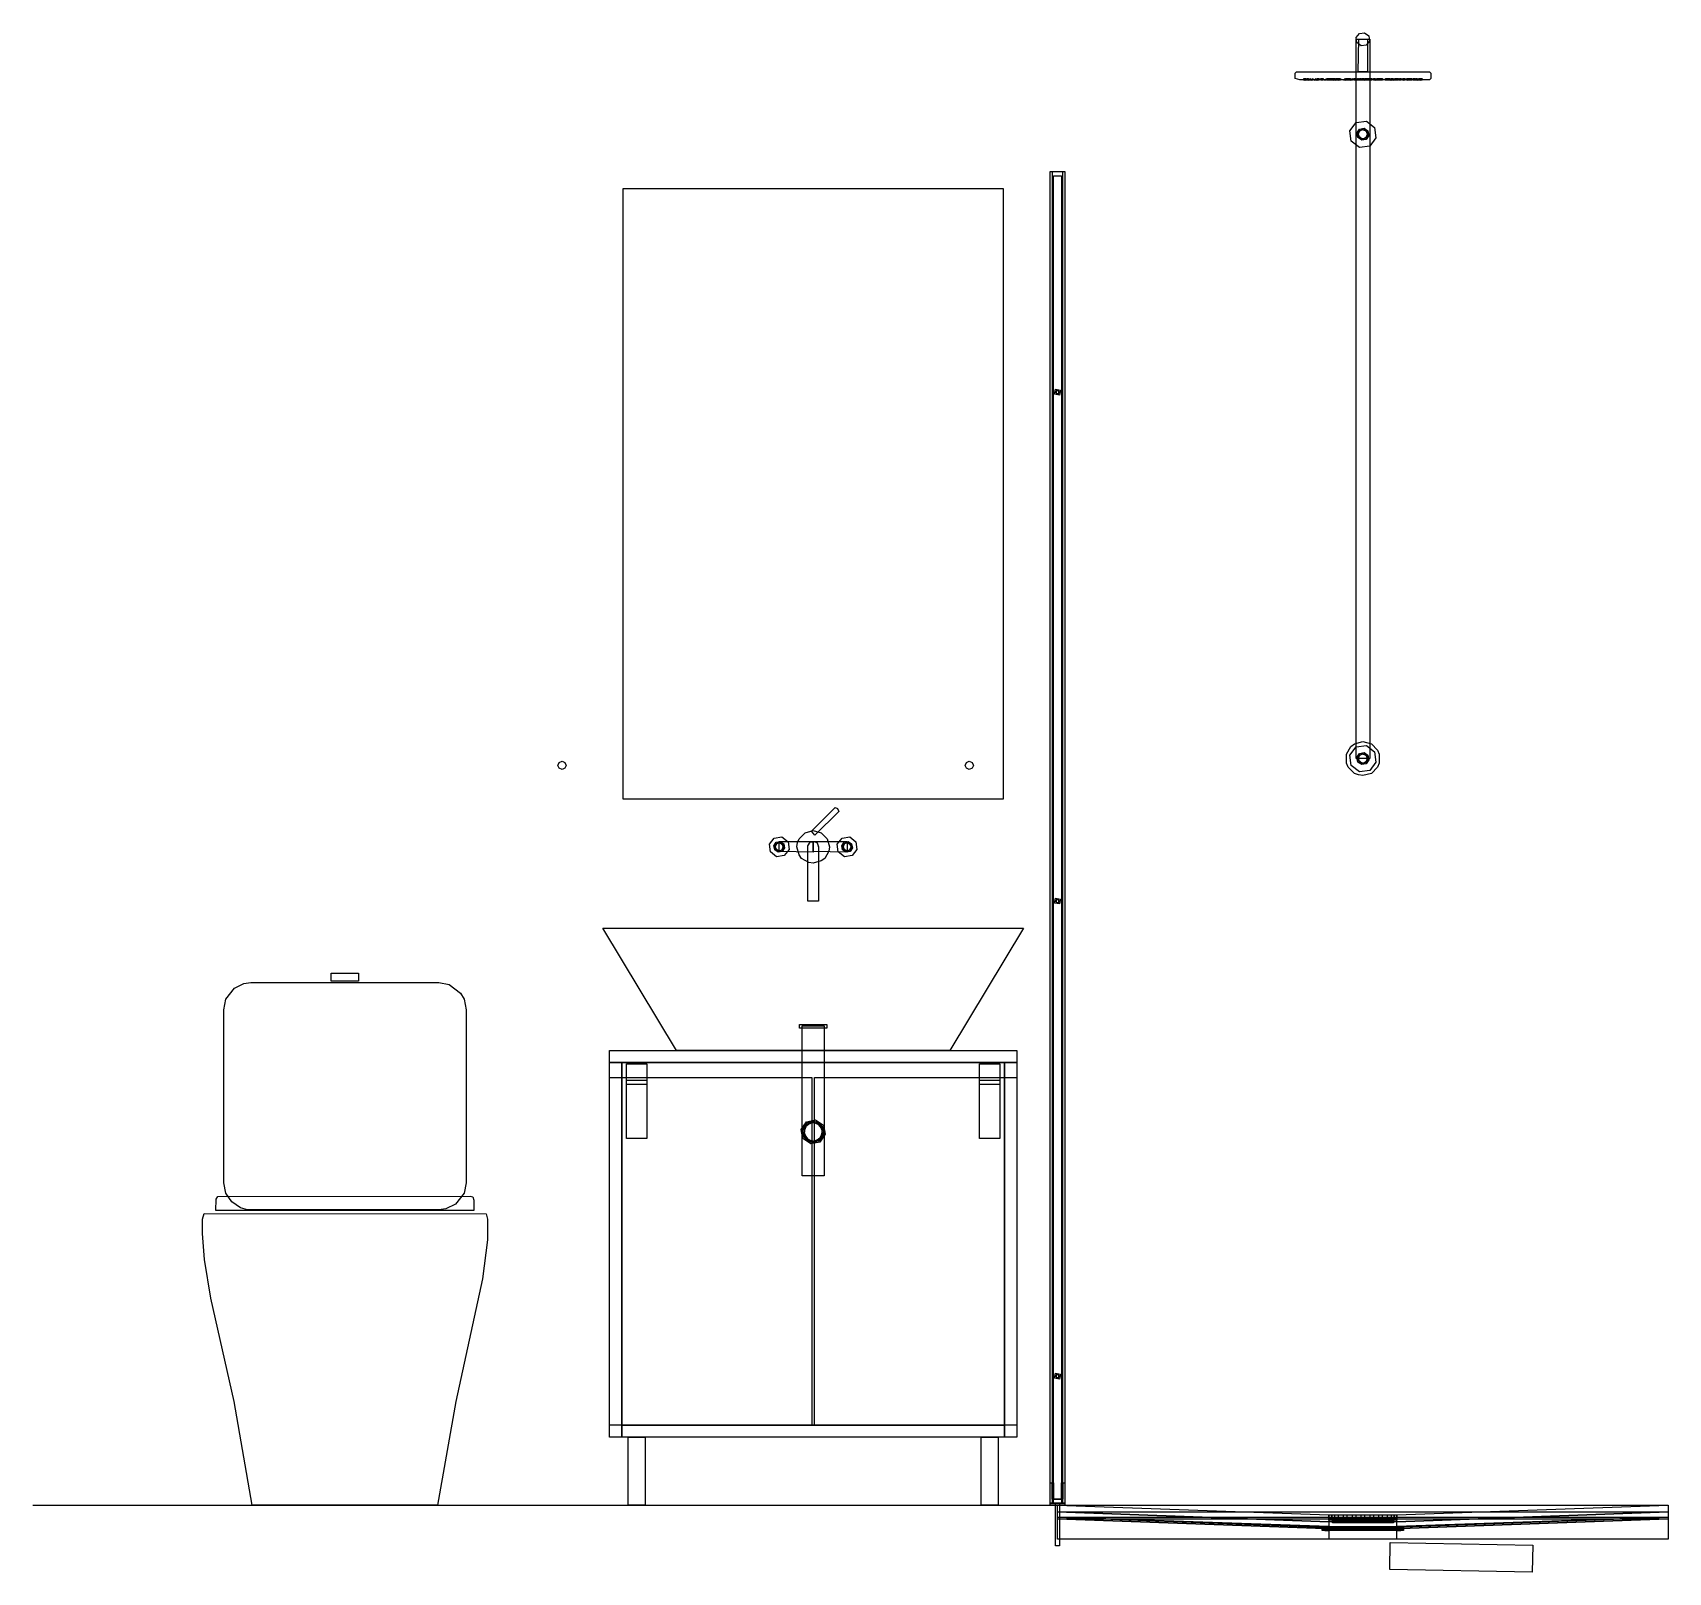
# Model space of a CAD drawing. Header units: metres. Extents: x 738 to 942, y -12 to 4.
# Drawn here: x 779.39 to 781.8, y 0.111 to 2.38 of the extents above; entities that cross this region are included whole.
import ezdxf

# ---------------------------------------------------------------- set-up
doc = ezdxf.new("R2010")
doc.units = ezdxf.units.M
doc.layers.add('VISTA', color=8, linetype='Continuous')

msp = doc.modelspace()

# ---------------------------------------------------------------- linework, layer by layer
at = {"layer": 'VISTA'}
msp.add_line((779.39, 0.21), (781.8, 0.21), dxfattribs=at)
for points in [[(781.36, 2.37), (781.36, 1.31), (781.34, 1.31), (781.34, 2.37), (781.36, 2.37)], [(781.3587, 2.375), (781.3597, 2.3674), (781.355, 2.3613), (781.3474, 2.3603), (781.3413, 2.365), (781.3403, 2.3726), (781.345, 2.3787), (781.3526, 2.3797), (781.3587, 2.375)], [(781.357, 2.37), (781.357, 2.322), (781.343, 2.322), (781.3439, 2.37), (781.357, 2.37)], [(781.25, 2.312), (781.25, 2.32), (781.252, 2.322), (781.448, 2.322), (781.45, 2.32), (781.45, 2.312), (781.448, 2.31), (781.2572, 2.31), (781.25, 2.312)], [(781.2654, 2.312), (781.2654, 2.3099), (781.2627, 2.3099), (781.2629, 2.312), (781.2654, 2.312)], [(781.2662, 2.312), (781.2662, 2.3099), (781.2635, 2.3099), (781.2662, 2.312)], [(781.2677, 2.312), (781.2677, 2.3099), (781.265, 2.3099), (781.2677, 2.312)], [(781.2698, 2.312), (781.2698, 2.3099), (781.267, 2.3099), (781.2672, 2.312), (781.2698, 2.312)], [(781.2728, 2.312), (781.2728, 2.3099), (781.27, 2.3099), (781.2728, 2.312)], [(781.2762, 2.312), (781.2762, 2.3099), (781.2735, 2.3099), (781.2762, 2.312)], [(781.2805, 2.312), (781.2805, 2.3099), (781.2778, 2.3099), (781.2805, 2.312)], [(781.2834, 2.312), (781.2834, 2.3099), (781.2806, 2.3099), (781.2834, 2.312)], [(781.2852, 2.312), (781.2852, 2.3099), (781.2824, 2.3099), (781.2825, 2.312), (781.2852, 2.312)], [(781.2852, 2.312), (781.2852, 2.3099), (781.2825, 2.3099), (781.2826, 2.312), (781.2852, 2.312)], [(781.2855, 2.312), (781.2855, 2.3099), (781.2827, 2.3099), (781.2855, 2.312)], [(781.2906, 2.312), (781.2906, 2.3099), (781.2879, 2.3099), (781.2881, 2.312), (781.2906, 2.312)], [(781.2909, 2.312), (781.2909, 2.3099), (781.2882, 2.3099), (781.2883, 2.312), (781.2909, 2.312)], [(781.2914, 2.312), (781.2914, 2.3099), (781.2886, 2.3099), (781.2888, 2.312), (781.2914, 2.312)], [(781.2964, 2.312), (781.2964, 2.3099), (781.2936, 2.3099), (781.2964, 2.312)], [(781.3002, 2.312), (781.3002, 2.3099), (781.2974, 2.3099), (781.2976, 2.312), (781.3002, 2.312)], [(781.3008, 2.312), (781.3008, 2.3099), (781.2981, 2.3099), (781.3008, 2.312)], [(781.3029, 2.312), (781.3029, 2.3099), (781.3001, 2.3099), (781.3003, 2.312), (781.3029, 2.312)], [(781.3054, 2.312), (781.3054, 2.3099), (781.3026, 2.3099), (781.3028, 2.312), (781.3054, 2.312)], [(781.3078, 2.312), (781.3078, 2.3099), (781.305, 2.3099), (781.3052, 2.312), (781.3078, 2.312)], [(781.3086, 2.312), (781.3086, 2.3099), (781.3059, 2.3099), (781.3086, 2.312)], [(781.3094, 2.312), (781.3094, 2.3099), (781.3066, 2.3099), (781.3068, 2.312), (781.3094, 2.312)], [(781.3124, 2.312), (781.3124, 2.3099), (781.3096, 2.3099), (781.3124, 2.312)], [(781.3132, 2.312), (781.3132, 2.3099), (781.3104, 2.3099), (781.3106, 2.312), (781.3132, 2.312)], [(781.3153, 2.312), (781.3153, 2.3099), (781.3126, 2.3099), (781.3128, 2.312), (781.3153, 2.312)], [(781.3167, 2.312), (781.3167, 2.3099), (781.314, 2.3099), (781.3142, 2.312), (781.3167, 2.312)], [(781.317, 2.312), (781.317, 2.3099), (781.3142, 2.3099), (781.317, 2.312)], [(781.324, 2.312), (781.324, 2.3099), (781.3212, 2.3099), (781.324, 2.312)], [(781.3268, 2.312), (781.3268, 2.3099), (781.324, 2.3099), (781.3242, 2.312), (781.3268, 2.312)], [(781.3273, 2.312), (781.3273, 2.3099), (781.3246, 2.3099), (781.3273, 2.312)], [(781.3277, 2.312), (781.3277, 2.3099), (781.3249, 2.3099), (781.3251, 2.312), (781.3277, 2.312)], [(781.3278, 2.312), (781.3278, 2.3099), (781.325, 2.3099), (781.3251, 2.312), (781.3278, 2.312)], [(781.3295, 2.312), (781.3295, 2.3099), (781.3267, 2.3099), (781.3269, 2.312), (781.3295, 2.312)], [(781.3299, 2.312), (781.3299, 2.3099), (781.3271, 2.3099), (781.3273, 2.312), (781.3299, 2.312)], [(781.3318, 2.312), (781.3318, 2.3099), (781.329, 2.3099), (781.3292, 2.312), (781.3318, 2.312)], [(781.3346, 2.312), (781.3346, 2.3099), (781.3319, 2.3099), (781.3346, 2.312)], [(781.3394, 2.312), (781.3394, 2.3099), (781.3366, 2.3099), (781.3368, 2.312), (781.3394, 2.312)], [(781.3403, 2.312), (781.3403, 2.3099), (781.3375, 2.3099), (781.3377, 2.312), (781.3403, 2.312)], [(781.3422, 2.312), (781.3422, 2.3099), (781.3394, 2.3099), (781.3422, 2.312)], [(781.3427, 2.312), (781.3427, 2.3099), (781.34, 2.3099), (781.3427, 2.312)], [(781.3437, 2.312), (781.3437, 2.3099), (781.3409, 2.3099), (781.3437, 2.312)], [(781.3446, 2.312), (781.3446, 2.3099), (781.3419, 2.3099), (781.3446, 2.312)], [(781.3475, 2.312), (781.3475, 2.3099), (781.3447, 2.3099), (781.3449, 2.312), (781.3475, 2.312)], [(781.3479, 2.312), (781.3479, 2.3099), (781.3451, 2.3099), (781.3453, 2.312), (781.3479, 2.312)], [(781.3514, 2.312), (781.3514, 2.3099), (781.3486, 2.3099), (781.3488, 2.312), (781.3514, 2.312)], [(781.3549, 2.312), (781.3549, 2.3099), (781.3521, 2.3099), (781.3549, 2.312)], [(781.3552, 2.312), (781.3552, 2.3099), (781.3525, 2.3099), (781.3526, 2.312), (781.3552, 2.312)], [(781.3582, 2.312), (781.3582, 2.3099), (781.3554, 2.3099), (781.3555, 2.312), (781.3582, 2.312)], [(781.3591, 2.312), (781.3591, 2.3099), (781.3563, 2.3099), (781.3565, 2.312), (781.3591, 2.312)], [(781.36, 2.312), (781.36, 2.3099), (781.3573, 2.3099), (781.3575, 2.312), (781.36, 2.312)], [(781.3606, 2.312), (781.3606, 2.3099), (781.3578, 2.3099), (781.358, 2.312), (781.3606, 2.312)], [(781.3625, 2.312), (781.3625, 2.3099), (781.3597, 2.3099), (781.3599, 2.312), (781.3625, 2.312)], [(781.3634, 2.312), (781.3634, 2.3099), (781.3606, 2.3099), (781.3608, 2.312), (781.3634, 2.312)], [(781.3682, 2.312), (781.3682, 2.3099), (781.3654, 2.3099), (781.3656, 2.312), (781.3682, 2.312)], [(781.371, 2.312), (781.371, 2.3099), (781.3682, 2.3099), (781.371, 2.312)], [(781.3729, 2.312), (781.3729, 2.3099), (781.3701, 2.3099), (781.3703, 2.312), (781.3729, 2.312)], [(781.3733, 2.312), (781.3733, 2.3099), (781.3705, 2.3099), (781.3707, 2.312), (781.3733, 2.312)], [(781.3751, 2.312), (781.3751, 2.3099), (781.3723, 2.3099), (781.3724, 2.312), (781.3751, 2.312)], [(781.375, 2.312), (781.375, 2.3099), (781.3723, 2.3099), (781.375, 2.312)], [(781.3754, 2.312), (781.3754, 2.3099), (781.3727, 2.3099), (781.3729, 2.312), (781.3754, 2.312)], [(781.3759, 2.312), (781.3759, 2.3099), (781.3732, 2.3099), (781.3734, 2.312), (781.3759, 2.312)], [(781.3788, 2.312), (781.3788, 2.3099), (781.376, 2.3099), (781.3762, 2.312), (781.3788, 2.312)], [(781.3858, 2.312), (781.3858, 2.3099), (781.383, 2.3099), (781.3832, 2.312), (781.3858, 2.312)], [(781.386, 2.312), (781.386, 2.3099), (781.3832, 2.3099), (781.3834, 2.312), (781.386, 2.312)], [(781.3874, 2.312), (781.3874, 2.3099), (781.3846, 2.3099), (781.3848, 2.312), (781.3874, 2.312)], [(781.3896, 2.312), (781.3896, 2.3099), (781.3868, 2.3099), (781.387, 2.312), (781.3896, 2.312)], [(781.3904, 2.312), (781.3904, 2.3099), (781.3876, 2.3099), (781.3878, 2.312), (781.3904, 2.312)], [(781.3934, 2.312), (781.3934, 2.3099), (781.3906, 2.3099), (781.3934, 2.312)], [(781.3942, 2.312), (781.3942, 2.3099), (781.3914, 2.3099), (781.3916, 2.312), (781.3942, 2.312)], [(781.395, 2.312), (781.395, 2.3099), (781.3923, 2.3099), (781.395, 2.312)], [(781.3974, 2.312), (781.3974, 2.3099), (781.3946, 2.3099), (781.3974, 2.312)], [(781.3999, 2.312), (781.3999, 2.3099), (781.3971, 2.3099), (781.3973, 2.312), (781.3999, 2.312)], [(781.402, 2.312), (781.402, 2.3099), (781.3992, 2.3099), (781.3994, 2.312), (781.402, 2.312)], [(781.4026, 2.312), (781.4026, 2.3099), (781.3998, 2.3099), (781.4, 2.312), (781.4026, 2.312)], [(781.4064, 2.312), (781.4064, 2.3099), (781.4036, 2.3099), (781.4038, 2.312), (781.4064, 2.312)], [(781.4114, 2.312), (781.4114, 2.3099), (781.4086, 2.3099), (781.4088, 2.312), (781.4114, 2.312)], [(781.4118, 2.312), (781.4118, 2.3099), (781.409, 2.3099), (781.4092, 2.312), (781.4118, 2.312)], [(781.4121, 2.312), (781.4121, 2.3099), (781.4094, 2.3099), (781.4121, 2.312)], [(781.4173, 2.312), (781.4173, 2.3099), (781.4145, 2.3099), (781.4147, 2.312), (781.4173, 2.312)], [(781.4175, 2.312), (781.4175, 2.3099), (781.4148, 2.3099), (781.4175, 2.312)], [(781.4176, 2.312), (781.4176, 2.3099), (781.4149, 2.3099), (781.4176, 2.312)], [(781.4194, 2.312), (781.4194, 2.3099), (781.4166, 2.3099), (781.4168, 2.312), (781.4194, 2.312)], [(781.4222, 2.312), (781.4222, 2.3099), (781.4195, 2.3099), (781.4197, 2.312), (781.4222, 2.312)], [(781.4266, 2.312), (781.4266, 2.3099), (781.4238, 2.3099), (781.424, 2.312), (781.4266, 2.312)], [(781.43, 2.312), (781.43, 2.3099), (781.4272, 2.3099), (781.4274, 2.312), (781.43, 2.312)], [(781.433, 2.312), (781.433, 2.3099), (781.4302, 2.3099), (781.433, 2.312)], [(781.435, 2.312), (781.435, 2.3099), (781.4323, 2.3099), (781.4325, 2.312), (781.435, 2.312)], [(781.4366, 2.312), (781.4366, 2.3099), (781.4338, 2.3099), (781.434, 2.312), (781.4366, 2.312)], [(781.4373, 2.312), (781.4373, 2.3099), (781.4345, 2.3099), (781.4373, 2.312)], [(781.3673, 2.24), (781.3693, 2.2248), (781.36, 2.2127), (781.3448, 2.2107), (781.3327, 2.22), (781.3307, 2.2352), (781.34, 2.2473), (781.3552, 2.2493), (781.3673, 2.24)], [(781.3412, 2.2318), (781.345, 2.2375), (781.3518, 2.2388), (781.3575, 2.235), (781.3588, 2.2282), (781.355, 2.2225), (781.3482, 2.2212), (781.3425, 2.225), (781.3412, 2.2318)], [(781.343, 2.23), (781.3451, 2.225), (781.35, 2.223), (781.355, 2.225), (781.357, 2.23), (781.355, 2.2349), (781.35, 2.237), (781.3451, 2.2349), (781.343, 2.23)], [(781.3442, 2.2339), (781.3486, 2.2369), (781.3539, 2.2358), (781.3569, 2.2314), (781.3558, 2.2261), (781.3514, 2.2231), (781.3461, 2.2242), (781.3431, 2.2286), (781.3442, 2.2339)], [(781.3561, 2.2335), (781.3568, 2.2282), (781.3535, 2.2239), (781.3482, 2.2232), (781.3439, 2.2265), (781.3432, 2.2318), (781.3465, 2.2361), (781.3518, 2.2368), (781.3561, 2.2335)], [(780.892, 2.175), (780.892, 0.213), (780.889, 0.213), (780.889, 2.175), (780.892, 2.175)], [(780.911, 2.175), (780.911, 0.213), (780.889, 0.213), (780.889, 2.175), (780.911, 2.175)], [(780.906, 2.169), (780.906, 0.219), (780.894, 0.219), (780.894, 2.169), (780.906, 2.169)], [(780.911, 2.175), (780.911, 0.213), (780.908, 0.213), (780.908, 2.175), (780.911, 2.175)], [(780.26, 2.15), (780.82, 2.15), (780.82, 1.25), (780.26, 1.25), (780.26, 2.15)], [(780.8972, 1.8542), (780.9042, 1.8528), (780.9028, 1.8458), (780.8958, 1.8472), (780.8972, 1.8542)], [(780.9029, 1.8492), (780.8992, 1.8471), (780.8971, 1.8508), (780.9008, 1.8529), (780.9029, 1.8492)], [(780.8979, 1.8479), (780.9021, 1.8479), (780.9021, 1.8521), (780.8979, 1.8521), (780.8979, 1.8479)], [(781.3625, 1.3317), (781.3717, 1.3225), (781.3741, 1.3165), (781.3741, 1.3035), (781.3717, 1.2975), (781.3625, 1.2883), (781.35, 1.285), (781.3435, 1.2859), (781.3375, 1.2883), (781.3284, 1.2975), (781.3259, 1.3035), (781.3259, 1.3165), (781.3323, 1.3277), (781.3375, 1.3317), (781.35, 1.335), (781.3625, 1.3317)], [(781.3673, 1.32), (781.3693, 1.3048), (781.36, 1.2927), (781.3448, 1.2907), (781.3327, 1.3), (781.3307, 1.3152), (781.34, 1.3273), (781.3552, 1.3293), (781.3673, 1.32)], [(780.1742, 1.3042), (780.176, 1.3), (780.1742, 1.2958), (780.17, 1.294), (780.1658, 1.2958), (780.164, 1.3), (780.1658, 1.3042), (780.17, 1.306), (780.1742, 1.3042)], [(780.7742, 1.3042), (780.776, 1.3), (780.7742, 1.2958), (780.77, 1.294), (780.7658, 1.2958), (780.764, 1.3), (780.7658, 1.3042), (780.77, 1.306), (780.7742, 1.3042)], [(781.3412, 1.3118), (781.345, 1.3175), (781.3518, 1.3188), (781.3575, 1.315), (781.3588, 1.3082), (781.355, 1.3025), (781.3482, 1.3012), (781.3425, 1.305), (781.3412, 1.3118)], [(781.343, 1.31), (781.3451, 1.3051), (781.35, 1.303), (781.355, 1.3051), (781.357, 1.31), (781.355, 1.315), (781.35, 1.317), (781.3451, 1.315), (781.343, 1.31)], [(781.3442, 1.3139), (781.3486, 1.3169), (781.3539, 1.3158), (781.3569, 1.3114), (781.3558, 1.3061), (781.3514, 1.3031), (781.3461, 1.3042), (781.3431, 1.3086), (781.3442, 1.3139)], [(781.3561, 1.3135), (781.3568, 1.3082), (781.3535, 1.3039), (781.3482, 1.3032), (781.3439, 1.3065), (781.3432, 1.3118), (781.3465, 1.3161), (781.3518, 1.3168), (781.3561, 1.3135)], [(780.5373, 1.2029), (780.5723, 1.2379), (780.5756, 1.2365), (780.5777, 1.2321), (780.5423, 1.197), (780.5373, 1.2029)], [(780.503, 1.1875), (780.5045, 1.1761), (780.4975, 1.167), (780.4861, 1.1655), (780.477, 1.1725), (780.4755, 1.1839), (780.4825, 1.193), (780.4939, 1.1945), (780.503, 1.1875)], [(780.4822, 1.1816), (780.4856, 1.1867), (780.4916, 1.1878), (780.4967, 1.1844), (780.4978, 1.1784), (780.4944, 1.1733), (780.4884, 1.1722), (780.4833, 1.1756), (780.4822, 1.1816)], [(780.484, 1.18), (780.4858, 1.1758), (780.49, 1.174), (780.4942, 1.1758), (780.496, 1.18), (780.4942, 1.1842), (780.49, 1.186), (780.4858, 1.1842), (780.484, 1.18)], [(780.4952, 1.183), (780.4958, 1.1784), (780.493, 1.1748), (780.4884, 1.1742), (780.4848, 1.177), (780.4842, 1.1816), (780.487, 1.1852), (780.4916, 1.1858), (780.4952, 1.183)], [(780.49, 1.188), (780.54, 1.188), (780.54, 1.172), (780.49, 1.1731), (780.49, 1.188)], [(780.552, 1.2008), (780.5608, 1.192), (780.564, 1.18), (780.5632, 1.1738), (780.557, 1.163), (780.552, 1.1592), (780.54, 1.156), (780.5338, 1.1568), (780.523, 1.163), (780.5192, 1.168), (780.516, 1.18), (780.5168, 1.1862), (780.5192, 1.192), (780.528, 1.2008), (780.54, 1.204), (780.552, 1.2008)], [(780.5322, 1.1816), (780.5356, 1.1867), (780.5416, 1.1878), (780.5457, 1.1857), (780.548, 1.18), (780.548, 1.1), (780.532, 1.1), (780.5322, 1.1816)], [(780.54, 1.188), (780.59, 1.188), (780.59, 1.172), (780.54, 1.1731), (780.54, 1.188)], [(780.603, 1.1875), (780.6045, 1.1761), (780.5975, 1.167), (780.5861, 1.1655), (780.577, 1.1725), (780.5755, 1.1839), (780.5825, 1.193), (780.5939, 1.1945), (780.603, 1.1875)], [(780.5822, 1.1816), (780.5856, 1.1867), (780.5916, 1.1878), (780.5967, 1.1844), (780.5978, 1.1784), (780.5944, 1.1733), (780.5884, 1.1722), (780.5833, 1.1756), (780.5822, 1.1816)], [(780.584, 1.18), (780.5858, 1.1758), (780.59, 1.174), (780.5942, 1.1758), (780.596, 1.18), (780.5942, 1.1842), (780.59, 1.186), (780.5858, 1.1842), (780.584, 1.18)], [(780.5952, 1.183), (780.5958, 1.1784), (780.593, 1.1748), (780.5884, 1.1742), (780.5848, 1.177), (780.5842, 1.1816), (780.587, 1.1852), (780.5916, 1.1858), (780.5952, 1.183)], [(780.546, 1.1801), (780.546, 1.1801), (780.546, 1.1801), (780.546, 1.1801)], [(780.8972, 1.1042), (780.9042, 1.1028), (780.9028, 1.0958), (780.8958, 1.0972), (780.8972, 1.1042)], [(780.9029, 1.0992), (780.8992, 1.0971), (780.8971, 1.1008), (780.9008, 1.1029), (780.9029, 1.0992)], [(780.8979, 1.0979), (780.9021, 1.0979), (780.9021, 1.1021), (780.8979, 1.1021), (780.8979, 1.0979)], [(780.2734, 1.06), (780.85, 1.06), (780.7415, 0.88), (780.3385, 0.88), (780.23, 1.06), (780.2734, 1.06)], [(779.87, 0.994), (779.87, 0.982), (779.83, 0.982), (779.83, 0.994), (779.87, 0.994)], [(779.6715, 0.94), (779.6745, 0.9553), (779.6872, 0.9717), (779.7011, 0.9786), (779.7115, 0.98), (779.9885, 0.98), (780.0038, 0.977), (780.0202, 0.9644), (780.0255, 0.9553), (780.0285, 0.94), (780.0285, 0.685), (780.0255, 0.6697), (780.0128, 0.6533), (779.9989, 0.6464), (779.9885, 0.645), (779.7063, 0.6453), (779.6962, 0.648), (779.6832, 0.6567), (779.6745, 0.6697), (779.6715, 0.685), (779.6715, 0.94)], [(780.56, 0.918), (780.56, 0.913), (780.52, 0.913), (780.52, 0.918), (780.56, 0.918)], [(780.556, 0.916), (780.556, 0.695), (780.524, 0.695), (780.524, 0.916), (780.556, 0.916)], [(780.84, 0.88), (780.84, 0.862), (780.24, 0.862), (780.24, 0.88), (780.84, 0.88)], [(780.258, 0.862), (780.258, 0.31), (780.24, 0.31), (780.24, 0.862), (780.258, 0.862)], [(780.258, 0.328), (780.258, 0.862), (780.822, 0.862), (780.822, 0.328), (780.258, 0.328)], [(780.295, 0.86), (780.295, 0.75), (780.265, 0.75), (780.265, 0.86), (780.295, 0.86)], [(780.815, 0.86), (780.815, 0.75), (780.785, 0.75), (780.785, 0.86), (780.815, 0.86)], [(780.84, 0.862), (780.84, 0.31), (780.822, 0.31), (780.822, 0.862), (780.84, 0.862)], [(780.538, 0.84), (780.538, 0.328), (780.24, 0.328), (780.24, 0.84), (780.538, 0.84)], [(780.295, 0.836), (780.295, 0.83), (780.265, 0.83), (780.265, 0.836), (780.295, 0.836)], [(780.84, 0.84), (780.84, 0.328), (780.542, 0.328), (780.542, 0.84), (780.84, 0.84)], [(780.815, 0.836), (780.815, 0.83), (780.785, 0.83), (780.785, 0.836), (780.815, 0.836)], [(780.5223, 0.7635), (780.53, 0.775), (780.5435, 0.7777), (780.555, 0.77), (780.5577, 0.7565), (780.55, 0.745), (780.5365, 0.7423), (780.525, 0.75), (780.5223, 0.7635)], [(780.524, 0.76), (780.5287, 0.7487), (780.54, 0.744), (780.5513, 0.7487), (780.556, 0.76), (780.5513, 0.7713), (780.54, 0.776), (780.5287, 0.7713), (780.524, 0.76)], [(780.5245, 0.7641), (780.532, 0.7739), (780.5441, 0.7755), (780.5539, 0.768), (780.5555, 0.7559), (780.548, 0.7461), (780.5359, 0.7445), (780.5261, 0.752), (780.5245, 0.7641)], [(780.5301, 0.7501), (780.54, 0.746), (780.5499, 0.7501), (780.554, 0.76), (780.5499, 0.7699), (780.54, 0.774), (780.5301, 0.7699), (780.526, 0.76), (780.5301, 0.7501)], [(780.533, 0.7479), (780.5436, 0.7465), (780.5521, 0.753), (780.5535, 0.7636), (780.547, 0.7721), (780.5364, 0.7735), (780.5279, 0.767), (780.5265, 0.7564), (780.533, 0.7479)], [(779.66, 0.644), (779.6601, 0.6606), (779.6628, 0.6649), (780.0345, 0.665), (780.0386, 0.6641), (780.04, 0.6595), (780.04, 0.644), (779.66, 0.644)], [(779.64, 0.6102), (779.6401, 0.6313), (779.6426, 0.6398), (780.058, 0.6392), (780.0599, 0.6313), (780.0599, 0.6007), (780.0529, 0.5435), (780.0133, 0.3625), (779.9865, 0.21), (779.7135, 0.21), (779.6867, 0.3625), (779.6526, 0.5149), (779.643, 0.5721), (779.64, 0.6102)], [(780.8972, 0.4042), (780.9042, 0.4028), (780.9028, 0.3958), (780.8958, 0.3972), (780.8972, 0.4042)], [(780.9029, 0.3992), (780.8992, 0.3971), (780.8971, 0.4008), (780.9008, 0.4029), (780.9029, 0.3992)], [(780.8979, 0.3979), (780.9021, 0.3979), (780.9021, 0.4021), (780.8979, 0.4021), (780.8979, 0.3979)], [(780.822, 0.328), (780.822, 0.31), (780.258, 0.31), (780.258, 0.328), (780.822, 0.328)], [(780.2925, 0.31), (780.2925, 0.21), (780.2675, 0.21), (780.2675, 0.31), (780.2925, 0.31)], [(780.2925, 0.31), (780.2925, 0.21), (780.2675, 0.21), (780.2675, 0.31), (780.2925, 0.31)], [(780.8125, 0.31), (780.8125, 0.21), (780.7875, 0.21), (780.7875, 0.31), (780.8125, 0.31)], [(780.8125, 0.31), (780.8125, 0.21), (780.7875, 0.21), (780.7875, 0.31), (780.8125, 0.31)], [(780.892, 0.243), (780.892, 0.213), (780.889, 0.213), (780.889, 0.243), (780.892, 0.243)], [(780.894, 0.243), (780.894, 0.219), (780.892, 0.219), (780.892, 0.243), (780.894, 0.243)], [(780.908, 0.243), (780.908, 0.219), (780.906, 0.219), (780.906, 0.243), (780.908, 0.243)], [(780.911, 0.243), (780.911, 0.213), (780.908, 0.213), (780.908, 0.243), (780.911, 0.243)], [(780.906, 0.219), (780.906, 0.213), (780.894, 0.213), (780.894, 0.219), (780.906, 0.219)], [(780.906, 0.219), (780.906, 0.213), (780.894, 0.213), (780.894, 0.219), (780.906, 0.219)], [(780.911, 0.213), (780.911, 0.21), (780.889, 0.21), (780.889, 0.213), (780.911, 0.213)], [(780.903, 0.213), (780.903, 0.15), (780.897, 0.15), (780.897, 0.213), (780.903, 0.213)], [(780.903, 0.213), (780.903, 0.15), (780.897, 0.15), (780.897, 0.213), (780.903, 0.213)], [(780.9, 0.21), (781.8, 0.21), (781.8, 0.2), (781.4, 0.1855), (781.3, 0.1855), (780.9, 0.2), (780.9, 0.21)], [(780.9, 0.21), (781.8, 0.21), (781.8, 0.2), (781.4, 0.1855), (781.3, 0.1855), (780.9, 0.2), (780.9, 0.21)], [(781.3, 0.1955), (781.3, 0.1855), (780.9, 0.2), (780.9, 0.21), (781.3, 0.1955)], [(780.9, 0.2), (781.8, 0.2), (781.8, 0.192), (781.4059, 0.1777), (781.2941, 0.1777), (780.9, 0.192), (780.9, 0.2)], [(780.9, 0.2), (781.8, 0.2), (781.8, 0.192), (781.4059, 0.1777), (781.2941, 0.1777), (780.9, 0.192), (780.9, 0.2)], [(780.9, 0.192), (780.9, 0.2), (781.3, 0.1855), (781.3, 0.1785), (780.9, 0.192)], [(781.304, 0.1955), (781.304, 0.1915), (781.3, 0.1915), (781.3, 0.1955), (781.304, 0.1955)], [(781.396, 0.1955), (781.396, 0.1915), (781.304, 0.1915), (781.304, 0.1955), (781.396, 0.1955)], [(781.396, 0.1955), (781.396, 0.1915), (781.304, 0.1915), (781.304, 0.1955), (781.396, 0.1955)], [(781.3135, 0.1955), (781.3135, 0.1915), (781.3085, 0.1915), (781.3085, 0.1955), (781.3135, 0.1955)], [(781.3265, 0.1955), (781.3265, 0.1915), (781.3215, 0.1915), (781.3215, 0.1955), (781.3265, 0.1955)], [(781.3395, 0.1955), (781.3395, 0.1915), (781.3345, 0.1915), (781.3345, 0.1955), (781.3395, 0.1955)], [(781.3525, 0.1955), (781.3525, 0.1915), (781.3475, 0.1915), (781.3475, 0.1955), (781.3525, 0.1955)], [(781.3655, 0.1955), (781.3655, 0.1915), (781.3605, 0.1915), (781.3605, 0.1955), (781.3655, 0.1955)], [(781.3785, 0.1955), (781.3785, 0.1915), (781.3735, 0.1915), (781.3735, 0.1955), (781.3785, 0.1955)], [(781.3915, 0.1955), (781.3915, 0.1915), (781.3865, 0.1915), (781.3865, 0.1955), (781.3915, 0.1955)], [(781.4, 0.1955), (781.4, 0.1915), (781.396, 0.1915), (781.396, 0.1955), (781.4, 0.1955)], [(781.4, 0.1855), (781.4, 0.1955), (781.8, 0.21), (781.8, 0.2), (781.4, 0.1855)], [(781.4, 0.1785), (781.4, 0.1855), (781.8, 0.2), (781.8, 0.192), (781.4, 0.1785)], [(780.9, 0.192), (781.8, 0.192), (781.8, 0.19), (781.4059, 0.1757), (781.2941, 0.1757), (780.9, 0.19), (780.9, 0.192)], [(780.9, 0.192), (781.8, 0.192), (781.8, 0.19), (781.4059, 0.1757), (781.2941, 0.1757), (780.9, 0.19), (780.9, 0.192)], [(780.9, 0.19), (780.9, 0.192), (781.2941, 0.1777), (781.2941, 0.1757), (780.9, 0.19)], [(780.9, 0.19), (781.8, 0.19), (781.8, 0.16), (780.9, 0.16), (780.9, 0.19)], [(780.9, 0.16), (780.9, 0.19), (781.8, 0.19), (781.8, 0.16), (780.9, 0.16)], [(781.3, 0.1725), (781.3, 0.16), (780.9, 0.16), (780.9, 0.19), (781.2941, 0.1757), (781.2941, 0.1725), (781.3, 0.1725)], [(781.41, 0.1785), (781.41, 0.1745), (781.29, 0.1745), (781.29, 0.1785), (781.41, 0.1785)], [(781.41, 0.1745), (781.41, 0.1725), (781.29, 0.1725), (781.29, 0.1745), (781.41, 0.1745)], [(781.31, 0.1915), (781.31, 0.188), (781.3, 0.188), (781.3, 0.1915), (781.31, 0.1915)], [(781.395, 0.188), (781.395, 0.184), (781.305, 0.184), (781.305, 0.188), (781.395, 0.188)], [(781.39, 0.1915), (781.39, 0.188), (781.31, 0.188), (781.31, 0.1915), (781.39, 0.1915)], [(781.39, 0.1915), (781.39, 0.188), (781.31, 0.188), (781.31, 0.1915), (781.39, 0.1915)], [(781.4, 0.1915), (781.4, 0.188), (781.39, 0.188), (781.39, 0.1915), (781.4, 0.1915)], [(781.8, 0.19), (781.8, 0.16), (781.4, 0.16), (781.4, 0.1725), (781.4059, 0.1725), (781.4059, 0.1757), (781.8, 0.19)], [(781.41, 0.1779), (781.8, 0.192), (781.8, 0.19), (781.4059, 0.1757), (781.4059, 0.1777), (781.41, 0.1779)], [(781.3904, 0.155), (781.6004, 0.151), (781.5996, 0.111), (781.3896, 0.115), (781.3904, 0.155)]]:
    msp.add_lwpolyline(points, close=True, dxfattribs=at)

doc.saveas('drawing.dxf')
